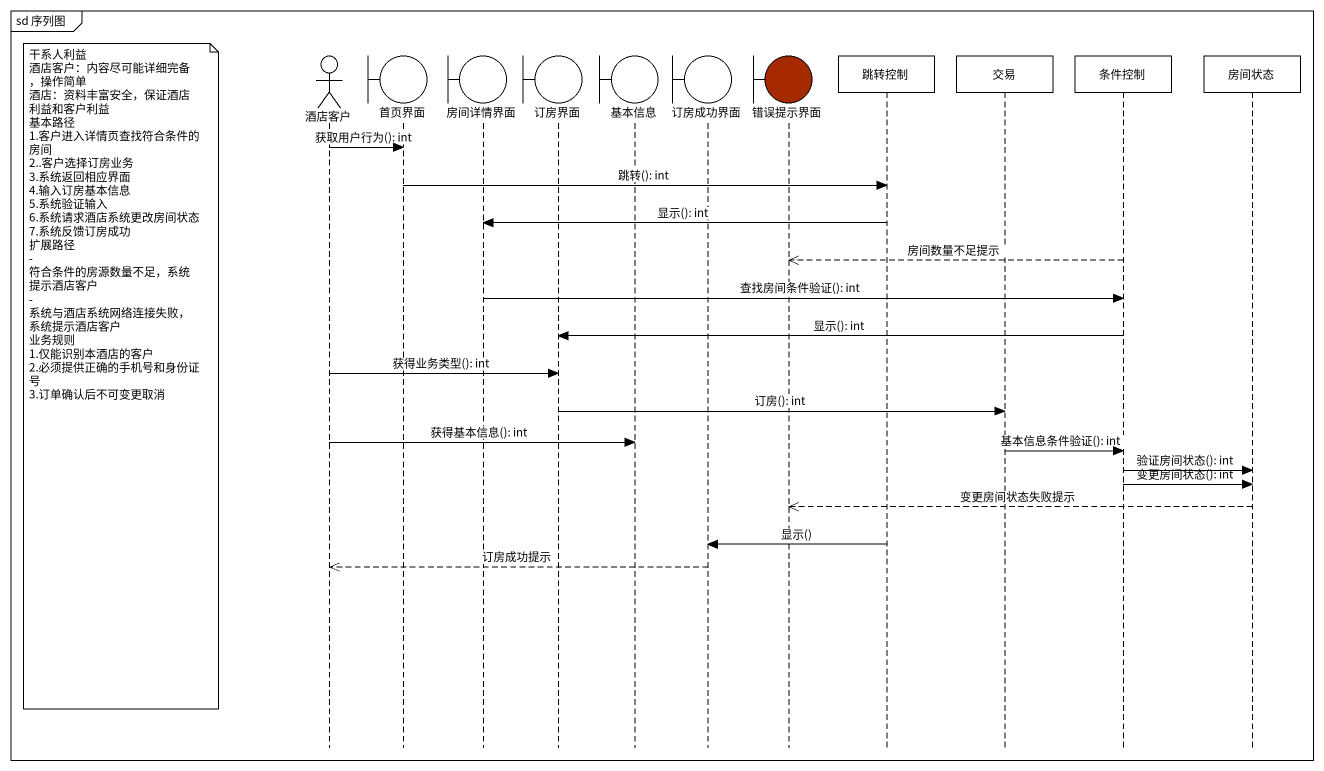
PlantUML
@startuml
mainframe sd 序列图
hide footbox
actor 酒店客户
boundary 首页界面
boundary 房间详情界面
boundary 订房界面
boundary 基本信息
boundary 订房成功界面
boundary 错误提示界面 #A52A00
participant 跳转控制
participant 交易
participant 条件控制
participant 房间状态

酒店客户 -> 首页界面 : 获取用户行为(): int
首页界面 -> 跳转控制 : 跳转(): int
跳转控制 -> 房间详情界面 : 显示(): int
条件控制 -->> 错误提示界面 : 房间数量不足提示
房间详情界面 -> 条件控制 : 查找房间条件验证(): int
条件控制 -> 订房界面 : 显示(): int
酒店客户 -> 订房界面 : 获得业务类型(): int
note left of 酒店客户
  干系人利益
  酒店客户：内容尽可能详细完备，操作简单
  酒店：资料丰富安全，保证酒店利益和客户利益
  基本路径
  1.客户进入详情页查找符合条件的房间
  2..客户选择订房业务
  3.系统返回相应界面
  4.输入订房基本信息
  5.系统验证输入
  6.系统请求酒店系统更改房间状态
  7.系统反馈订房成功
  扩展路径
  - 符合条件的房源数量不足，系统提示酒店客户
  - 系统与酒店系统网络连接失败，系统提示酒店客户
  业务规则
  1.仅能识别本酒店的客户
  2.必须提供正确的手机号和身份证号
  3.订单确认后不可变更取消
end note
订房界面 -> 交易 : 订房(): int
酒店客户 -> 基本信息 : 获得基本信息(): int
交易 -> 条件控制 : 基本信息条件验证(): int
条件控制 -> 房间状态 : 验证房间状态(): int
条件控制 -> 房间状态 : 变更房间状态(): int
房间状态 -->> 错误提示界面 : 变更房间状态失败提示
跳转控制 -> 订房成功界面 : 显示()
订房成功界面 -->> 酒店客户 : 订房成功提示
@enduml
